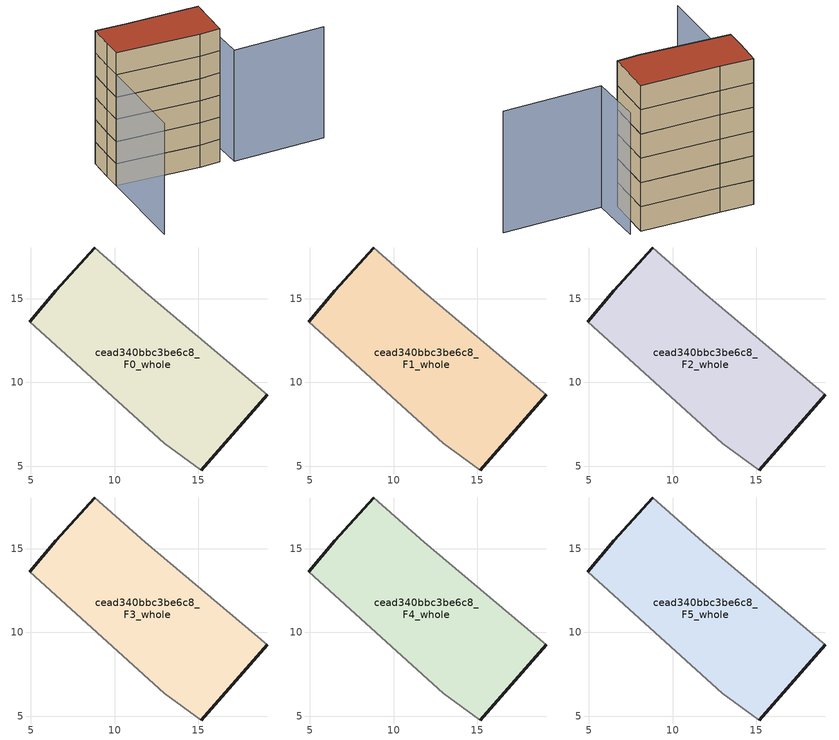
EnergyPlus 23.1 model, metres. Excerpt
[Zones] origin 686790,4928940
cead340bbc3be6c8_F0_whole
 floor ground (EU_floor_Construction): 15.17,4.76 19.11,9.26 11.84,15.38 8.82,18.03 6.49,15.49 4.94,13.62 12.98,6.37 z0
 wall outside (EU_wall_Construction): 4.94,13.62 6.49,15.49 8.82,18.03 / 19.11,9.26 15.17,4.76 z0:3
 wall adiabatic (EU_wall_Construction): 8.82,18.03 11.84,15.38 19.11,9.26 / 15.17,4.76 12.98,6.37 4.94,13.62 z0:3
cead340bbc3be6c8_F1_whole
 floor to cead340bbc3be6c8_F0_whole (EU_floor_Construction): 15.17,4.76 19.11,9.26 11.84,15.38 8.82,18.03 6.49,15.49 4.94,13.62 12.98,6.37 z3
 wall outside (EU_wall_Construction): 4.94,13.62 6.49,15.49 8.82,18.03 / 19.11,9.26 15.17,4.76 z3:6
 wall adiabatic (EU_wall_Construction): 8.82,18.03 11.84,15.38 19.11,9.26 / 15.17,4.76 12.98,6.37 4.94,13.62 z3:6
cead340bbc3be6c8_F2_whole
 floor to cead340bbc3be6c8_F1_whole (EU_floor_Construction): 15.17,4.76 19.11,9.26 11.84,15.38 8.82,18.03 6.49,15.49 4.94,13.62 12.98,6.37 z6
 wall outside (EU_wall_Construction): 4.94,13.62 6.49,15.49 8.82,18.03 / 19.11,9.26 15.17,4.76 z6:9
 wall adiabatic (EU_wall_Construction): 8.82,18.03 11.84,15.38 19.11,9.26 / 15.17,4.76 12.98,6.37 4.94,13.62 z6:9
cead340bbc3be6c8_F3_whole
 floor to cead340bbc3be6c8_F2_whole (EU_floor_Construction): 15.17,4.76 19.11,9.26 11.84,15.38 8.82,18.03 6.49,15.49 4.94,13.62 12.98,6.37 z9
 wall outside (EU_wall_Construction): 4.94,13.62 6.49,15.49 8.82,18.03 / 19.11,9.26 15.17,4.76 z9:12
 wall adiabatic (EU_wall_Construction): 8.82,18.03 11.84,15.38 19.11,9.26 / 15.17,4.76 12.98,6.37 4.94,13.62 z9:12
cead340bbc3be6c8_F4_whole
 floor to cead340bbc3be6c8_F3_whole (EU_floor_Construction): 15.17,4.76 19.11,9.26 11.84,15.38 8.82,18.03 6.49,15.49 4.94,13.62 12.98,6.37 z12
 wall outside (EU_wall_Construction): 4.94,13.62 6.49,15.49 8.82,18.03 / 19.11,9.26 15.17,4.76 z12:15
 wall adiabatic (EU_wall_Construction): 8.82,18.03 11.84,15.38 19.11,9.26 / 15.17,4.76 12.98,6.37 4.94,13.62 z12:15
cead340bbc3be6c8_F5_whole
 floor to cead340bbc3be6c8_F4_whole (EU_floor_Construction): 15.17,4.76 19.11,9.26 11.84,15.38 8.82,18.03 6.49,15.49 4.94,13.62 12.98,6.37 z15
 wall outside (EU_wall_Construction): 4.94,13.62 6.49,15.49 8.82,18.03 / 19.11,9.26 15.17,4.76 z15:18
 wall adiabatic (EU_wall_Construction): 8.82,18.03 11.84,15.38 19.11,9.26 / 15.17,4.76 12.98,6.37 4.94,13.62 z15:18
 roof outside (EU_roof_Construction): 11.84,15.38 19.11,9.26 15.17,4.76 12.98,6.37 4.94,13.62 6.49,15.49 8.82,18.03 z18
shading: 25.37,-4.14 16,3.26 / 16,3.26 20.11,8.46 / -3.38,3.8 4.94,13.62 z0:15
[Building]
EU S2 Campaign: North Axis=0; Terrain=City; Solar Distribution=FullExterior
[Site:Location]
Bologna: Latitude=44.5; Longitude=11.25; Time Zone=1; Elevation=37
[SizingPeriod:WeatherFileDays]
AnnualSizingPeriod: Begin Month=1; Begin Day of Month=1; End Month=12; End Day of Month=31; Day of Week for Start Day=Monday; Use Weather File Daylight Saving Period=No; Use Weather File Rain and Snow Indicators=No
[MATERIAL]
EU_InternalMass_Material: Roughness=MediumRough; Thickness=0.1; Conductivity=1; Density=1800; Specific Heat=900; Thermal Absorptance=0.9; Solar Absorptance=0.7; Visible Absorptance=0.7
[MATERIAL:NOMASS] Roughness=MediumRough; Thermal Absorptance=0.9; Solar Absorptance=0.7; Visible Absorptance=0.7
Name | Thermal Resistance
EU_wall_NoMass | 0.905828
EU_roof_NoMass | 0.37593
EU_floor_NoMass | 0.67114
[CONSTRUCTION]
EU_wall_Construction: EU_wall_NoMass
EU_roof_Construction: EU_roof_NoMass
EU_floor_Construction: EU_floor_NoMass
EU_InternalMass_Construction: EU_InternalMass_Material
[ZONE] Type=1; Multiplier=1; Ceiling Height=autocalculate; Volume=244.241; Floor Area=autocalculate; Part of Total Floor Area=Yes
cead340bbc3be6c8_F0_whole; cead340bbc3be6c8_F1_whole; cead340bbc3be6c8_F2_whole; cead340bbc3be6c8_F3_whole; cead340bbc3be6c8_F4_whole; cead340bbc3be6c8_F5_whole
[INTERNALMASS] Construction=EU_InternalMass_Construction; Surface Area=81.4136
Name | Zone or ZoneList
cead340bbc3be6c8_F0_whole_EU_InternalMass | cead340bbc3be6c8_F0_whole
cead340bbc3be6c8_F1_whole_EU_InternalMass | cead340bbc3be6c8_F1_whole
cead340bbc3be6c8_F2_whole_EU_InternalMass | cead340bbc3be6c8_F2_whole
cead340bbc3be6c8_F3_whole_EU_InternalMass | cead340bbc3be6c8_F3_whole
cead340bbc3be6c8_F4_whole_EU_InternalMass | cead340bbc3be6c8_F4_whole
cead340bbc3be6c8_F5_whole_EU_InternalMass | cead340bbc3be6c8_F5_whole
[OTHEREQUIPMENT] Fuel Type=Electricity; Design Level Calculation Method=Watts/Area; Power per Zone Floor Area=1; Fraction Latent=0; Fraction Radiant=0; Fraction Lost=0; Carbon Dioxide Generation Rate=0; EndUse Subcategory=EU_Step8_InternalGains
Name | Zone or ZoneList or Space or SpaceList | Schedule
EU_Step8_InternalGain_cead340bbc3be6c8_F0_whole_f000 | cead340bbc3be6c8_F0_whole | EU_Step8_GainSchedule_cead340bbc3be6c8_F0_whole_f000
EU_Step8_InternalGain_cead340bbc3be6c8_F1_whole_f000 | cead340bbc3be6c8_F1_whole | EU_Step8_GainSchedule_cead340bbc3be6c8_F1_whole_f000
EU_Step8_InternalGain_cead340bbc3be6c8_F2_whole_f000 | cead340bbc3be6c8_F2_whole | EU_Step8_GainSchedule_cead340bbc3be6c8_F2_whole_f000
EU_Step8_InternalGain_cead340bbc3be6c8_F3_whole_f000 | cead340bbc3be6c8_F3_whole | EU_Step8_GainSchedule_cead340bbc3be6c8_F3_whole_f000
EU_Step8_InternalGain_cead340bbc3be6c8_F4_whole_f000 | cead340bbc3be6c8_F4_whole | EU_Step8_GainSchedule_cead340bbc3be6c8_F4_whole_f000
EU_Step8_InternalGain_cead340bbc3be6c8_F5_whole_f000 | cead340bbc3be6c8_F5_whole | EU_Step8_GainSchedule_cead340bbc3be6c8_F5_whole_f000
[ZONEVENTILATION:DESIGNFLOWRATE] Schedule=EU_AlwaysOn; Design Flow Rate Calculation Method=AirChanges/Hour; Air Changes per Hour=0.73129; Ventilation Type=Natural; Fan Pressure Rise=0; Fan Total Efficiency=1; Constant Term Coefficient=1; Temperature Term Coefficient=0; Velocity Term Coefficient=0; Velocity Squared Term Coefficient=0; Minimum Indoor Temperature=-100; Maximum Indoor Temperature=100; Delta Temperature=-100; Minimum Outdoor Temperature=-100; Maximum Outdoor Temperature=100; Maximum Wind Speed=40
Name | Zone or ZoneList or Space or SpaceList
EU_ConstantAir_cead340bbc3be6c8_F0_whole | cead340bbc3be6c8_F0_whole
EU_ConstantAir_cead340bbc3be6c8_F1_whole | cead340bbc3be6c8_F1_whole
EU_ConstantAir_cead340bbc3be6c8_F2_whole | cead340bbc3be6c8_F2_whole
EU_ConstantAir_cead340bbc3be6c8_F3_whole | cead340bbc3be6c8_F3_whole
EU_ConstantAir_cead340bbc3be6c8_F4_whole | cead340bbc3be6c8_F4_whole
EU_ConstantAir_cead340bbc3be6c8_F5_whole | cead340bbc3be6c8_F5_whole
[HVACTEMPLATE:THERMOSTAT] Constant Heating Setpoint=20; Constant Cooling Setpoint=50
EU_HeatOnly_cead340bbc3be6c8_F0_whole; EU_HeatOnly_cead340bbc3be6c8_F1_whole; EU_HeatOnly_cead340bbc3be6c8_F2_whole; EU_HeatOnly_cead340bbc3be6c8_F3_whole; EU_HeatOnly_cead340bbc3be6c8_F4_whole; EU_HeatOnly_cead340bbc3be6c8_F5_whole
[HVACTEMPLATE:ZONE:IDEALLOADSAIRSYSTEM] System Availability Schedule=EU_AlwaysOn; Maximum Heating Supply Air Temperature=50; Minimum Cooling Supply Air Temperature=13; Maximum Heating Supply Air Humidity Ratio=0.0156; Minimum Cooling Supply Air Humidity Ratio=0.0077; Heating Limit=NoLimit; Cooling Limit=NoLimit; Heating Availability Schedule=EU_AlwaysOn; Cooling Availability Schedule=EU_CoolingOff; Dehumidification Control Type=ConstantSensibleHeatRatio; Cooling Sensible Heat Ratio=0.7; Dehumidification Setpoint=60; Humidification Control Type=None; Humidification Setpoint=30; Outdoor Air Method=None; Outdoor Air Flow Rate per Person=0.00944; Outdoor Air Flow Rate per Zone Floor Area=0; Outdoor Air Flow Rate per Zone=0; Demand Controlled Ventilation Type=None; Outdoor Air Economizer Type=NoEconomizer; Heat Recovery Type=None; Sensible Heat Recovery Effectiveness=0.7; Latent Heat Recovery Effectiveness=0.65
Name | Template Thermostat
cead340bbc3be6c8_F0_whole | EU_HeatOnly_cead340bbc3be6c8_F0_whole
cead340bbc3be6c8_F1_whole | EU_HeatOnly_cead340bbc3be6c8_F1_whole
cead340bbc3be6c8_F2_whole | EU_HeatOnly_cead340bbc3be6c8_F2_whole
cead340bbc3be6c8_F3_whole | EU_HeatOnly_cead340bbc3be6c8_F3_whole
cead340bbc3be6c8_F4_whole | EU_HeatOnly_cead340bbc3be6c8_F4_whole
cead340bbc3be6c8_F5_whole | EU_HeatOnly_cead340bbc3be6c8_F5_whole
[SIZING:ZONE] Zone Cooling Design Supply Air Temperature Input Method=SupplyAirTemperature; Zone Cooling Design Supply Air Temperature=13; Zone Heating Design Supply Air Temperature Input Method=SupplyAirTemperature; Zone Heating Design Supply Air Temperature=50; Zone Cooling Design Supply Air Humidity Ratio=0.008; Zone Heating Design Supply Air Humidity Ratio=0.008; Cooling Design Air Flow Method=DesignDay; Cooling Design Air Flow Rate=0; Cooling Minimum Air Flow per Zone Floor Area=0.000762; Cooling Minimum Air Flow=0; Cooling Minimum Air Flow Fraction=0.2; Heating Design Air Flow Method=DesignDay; Heating Design Air Flow Rate=0; Heating Maximum Air Flow per Zone Floor Area=0.002032; Heating Maximum Air Flow=0.141576; Heating Maximum Air Flow Fraction=0.3; Account for Dedicated Outdoor Air System=No; Dedicated Outdoor Air System Control Strategy=NeutralSupplyAir; Dedicated Outdoor Air Low Setpoint Temperature for Design=autosize; Dedicated Outdoor Air High Setpoint Temperature for Design=autosize; Zone Load Sizing Method=Sensible Load Only No Latent Load; Zone Latent Cooling Design Supply Air Humidity Ratio Input Method=HumidityRatioDifference; Zone Cooling Design Supply Air Humidity Ratio Difference=0.005; Zone Latent Heating Design Supply Air Humidity Ratio Input Method=HumidityRatioDifference; Zone Humidification Design Supply Air Humidity Ratio Difference=0.005
cead340bbc3be6c8_F0_whole; cead340bbc3be6c8_F1_whole; cead340bbc3be6c8_F2_whole; cead340bbc3be6c8_F3_whole; cead340bbc3be6c8_F4_whole; cead340bbc3be6c8_F5_whole
[SCHEDULE:CONSTANT]
Name | Hourly Value
EU_AlwaysOn | 1
EU_CoolingOff | 0
[SCHEDULE:FILE] Column Number=1; Rows to Skip at Top=0; Number of Hours of Data=8760; Column Separator=Comma; Interpolate to Timestep=No; Minutes per Item=60; Adjust Schedule for Daylight Savings=Yes
Name | File
EU_Step8_GainSchedule_cead340bbc3be6c8_F0_whole_f000 | ../../schedules/cead340bbc3be6c8/cead340bbc3be6c8_F0_whole_f000_gain.csv
EU_Step8_GainSchedule_cead340bbc3be6c8_F1_whole_f000 | ../../schedules/cead340bbc3be6c8/cead340bbc3be6c8_F1_whole_f000_gain.csv
EU_Step8_GainSchedule_cead340bbc3be6c8_F2_whole_f000 | ../../schedules/cead340bbc3be6c8/cead340bbc3be6c8_F2_whole_f000_gain.csv
EU_Step8_GainSchedule_cead340bbc3be6c8_F3_whole_f000 | ../../schedules/cead340bbc3be6c8/cead340bbc3be6c8_F3_whole_f000_gain.csv
EU_Step8_GainSchedule_cead340bbc3be6c8_F4_whole_f000 | ../../schedules/cead340bbc3be6c8/cead340bbc3be6c8_F4_whole_f000_gain.csv
EU_Step8_GainSchedule_cead340bbc3be6c8_F5_whole_f000 | ../../schedules/cead340bbc3be6c8/cead340bbc3be6c8_F5_whole_f000_gain.csv
